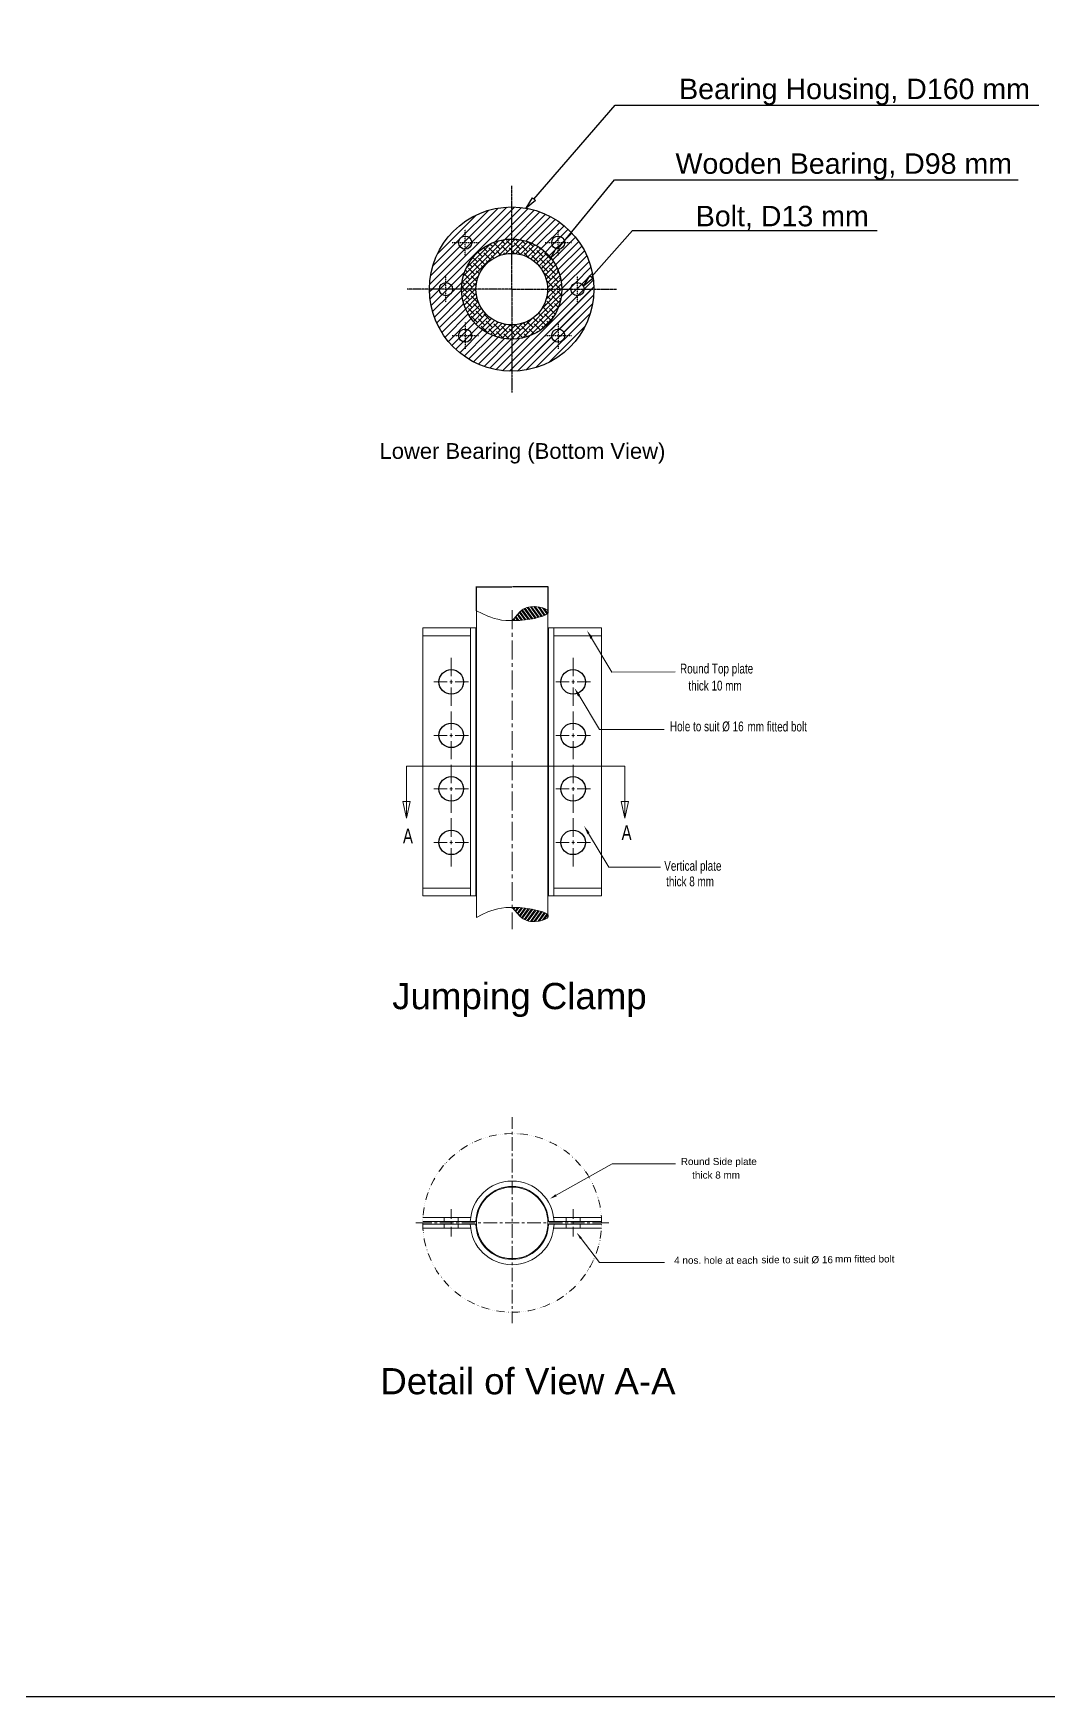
# Model space of a CAD drawing. Header units: inches. Extents: x 12838 to 25100, y 14333 to 18831.
# Drawn here: x 13954 to 15070, y 14779 to 16610 of the extents above; entities that cross this region are included whole.
import ezdxf
from ezdxf import colors
from ezdxf.entities.mleader import LeaderData, LeaderLine
from ezdxf.math import Vec2, Vec3

# ---------------------------------------------------------------- set-up
doc = ezdxf.new("R2010")
doc.units = ezdxf.units.IN
doc.header["$MEASUREMENT"] = 0
doc.linetypes.add('CENTER', pattern=[2, 1.25, -0.25, 0.25, -0.25])
for name, color, linetype in [('1', 50, 'Continuous'), ('Bearing', 255, 'Continuous'), ('PDF3_Text', 7, 'Continuous'), ('PDF_Geometry', 7, 'Continuous'), ('PDF_Solid Fills', 7, 'Continuous'), ('PDF_Text', 7, 'Continuous')]:
    doc.layers.add(name, color=color, linetype=linetype)
doc.styles.add('PDF Arial', font='arial.ttf')
doc.styles.get("Standard").update_dxf_attribs({"font": 'arial.ttf'})
doc.dimstyles.get("Standard").update_dxf_attribs({"dimtxt": 0.18, "dimasz": 0.18, "dimexe": 0.18, "dimexo": 0.0625, "dimgap": 0.09, "dimtad": 0, "dimtih": 1, "dimtoh": 1, "dimdec": 4, "dimzin": 0, "dimdsep": 46, "dimtxsty": 'Standard', "dimcen": 0.09, "dimadec": 0, "dimazin": 0, "dimtfac": 1, "dimtdec": 4, "dimtofl": 0, "dimtmove": 0, "dimatfit": 3, "dimfxl": 1, "dimtolj": 1, "dimtzin": 0, "dimarcsym": 0})
pattern_1 = [(45, (-14738.871, 18861.2724), (-4.1763494, 4.1763494), [])]

# ---------------------------------------------------------------- blocks, each defined once
blk = doc.blocks.new('_ClosedBlank')
at = {"color": 0, "linetype": 'ByBlock', "lineweight": -2}
for p, q in [((-1, 0.17), (0, 0)), ((-1, 0.17), (-1, -0.17)), ((0, 0), (-1, -0.17))]:
    blk.add_line(p, q, dxfattribs=at)
blk = doc.blocks.new('*D38')
at = {"layer": '1', "color": 0, "lineweight": -2, "transparency": 16777216}
for p, q in [((14441.6, 15974.2), (14441.6, 16000.8)), ((14441.8, 16000.6), (14480.5, 16000.6)), ((14520.2, 16000.6), (14481.5, 16000.6)), ((14520.4, 15974), (14520.4, 16000.8))]:
    blk.add_line(p, q, dxfattribs=at)
at = {"layer": '1', "color": 0, "transparency": 16777216}
for points in [[(14441.8, 16000.7), (14441.8, 16000.6), (14441.6, 16000.6)], [(14520.2, 16000.7), (14520.2, 16000.6), (14520.4, 16000.6)]]:
    blk.add_solid(points, dxfattribs=at)
at = {"layer": 'Defpoints', "color": 0, "transparency": 16777216}
for p in [(14520.4, 16000.6), (14441.6, 15974.1), (14520.4, 15973.9)]:
    blk.add_point(p, dxfattribs=at)
at = {"layer": '1', "color": 0, "transparency": 16777216, "insert": (14481, 16000.6), "char_height": 0.18, "attachment_point": 5}
blk.add_mtext('\\A1;70 mm', dxfattribs=at)

msp = doc.modelspace()

# ---------------------------------------------------------------- hatches: boundary and pattern name
at = {"layer": '1'}
h = msp.add_hatch(dxfattribs=at)
h.set_pattern_fill('ANSI31', color=256, scale=47.25)
h.set_pattern_definition(pattern_1)
h.paths.add_polyline_path([(14480.49898, 16418.66924, 0.4142135624), (14390.03675, 16328.20701), (14400.89222, 16328.20701, -1), (14415.36618, 16328.20701), (14422.60315, 16328.20701), (14425.34001, 16328.20701, -0.4142135624), (14480.49898, 16383.36598)])
h.paths.add_polyline_path([(14436.56279, 16379.38017, -1), (14422.08884, 16379.38017, -1)], flags=16)
h.paths.add_polyline_path([(14480.49898, 16418.66924), (14480.49898, 16383.36598, -0.4142135624), (14535.65795, 16328.20701), (14545.63178, 16328.20701, -1), (14560.10574, 16328.20701), (14570.96121, 16328.20701, 0.4142135624)])
h.paths.add_polyline_path([(14524.43517, 16379.38017, -1), (14538.90912, 16379.38017, -1)], flags=16)
h.paths.add_polyline_path([(14570.96121, 16328.20701), (14560.10574, 16328.20701, -1), (14545.63178, 16328.20701), (14535.65795, 16328.20701, -0.4142135624), (14480.49898, 16273.04804), (14480.49898, 16237.74478, 0.4142135624)])
h.paths.add_polyline_path([(14538.90912, 16277.03385, -1), (14524.43517, 16277.03385, -1)], flags=16)
h.paths.add_polyline_path([(14480.49898, 16273.04804, -0.4142135624), (14425.34001, 16328.20701), (14415.36618, 16328.20701, -1), (14400.89222, 16328.20701), (14393.65524, 16328.20701), (14390.03675, 16328.20701, 0.4142135624), (14480.49898, 16237.74478)])
h.paths.add_polyline_path([(14436.56279, 16277.03385, -1), (14422.08884, 16277.03385, -1)], flags=16)
h.paths.add_polyline_path([(14429.32582, 16386.61715), (14429.32582, 16379.38017), (14436.56279, 16379.38017, 0.4142135624)], flags=0)
h.paths.add_polyline_path([(14436.56279, 16379.38017), (14429.32582, 16379.38017), (14429.32582, 16372.1432, 0.4142135624)], flags=0)
h.paths.add_polyline_path([(14429.32582, 16379.38017), (14422.08884, 16379.38017, 0.4142135624), (14429.32582, 16372.1432)], flags=0)
h.paths.add_polyline_path([(14429.32582, 16386.61715, 0.4142135624), (14422.08884, 16379.38017), (14429.32582, 16379.38017)], flags=0)
h.paths.add_polyline_path([(14531.67214, 16386.61715), (14531.67214, 16379.38017), (14538.90912, 16379.38017, 0.4142135624)], flags=0)
h.paths.add_polyline_path([(14538.90912, 16379.38017), (14531.67214, 16379.38017), (14531.67214, 16372.1432, 0.4142135624)], flags=0)
h.paths.add_polyline_path([(14531.67214, 16379.38017), (14524.43517, 16379.38017, 0.4142135624), (14531.67214, 16372.1432)], flags=0)
h.paths.add_polyline_path([(14531.67214, 16386.61715, 0.4142135624), (14524.43517, 16379.38017), (14531.67214, 16379.38017)], flags=0)
h.paths.add_polyline_path([(14408.1292, 16335.44399), (14408.1292, 16328.20701), (14415.36618, 16328.20701, 0.4142135624)], flags=17)
h.paths.add_polyline_path([(14408.1292, 16328.20701), (14400.89222, 16328.20701, 0.4142135624), (14408.1292, 16320.97003)], flags=17)
h.paths.add_polyline_path([(14408.1292, 16335.44399, 0.4142135624), (14400.89222, 16328.20701), (14408.1292, 16328.20701)], flags=17)
h.paths.add_polyline_path([(14415.36618, 16328.20701), (14408.1292, 16328.20701), (14408.1292, 16320.97003, 0.4142135624)], flags=17)
h.paths.add_polyline_path([(14552.86876, 16328.20701), (14545.63178, 16328.20701, 0.4142135624), (14552.86876, 16320.97003)], flags=17)
h.paths.add_polyline_path([(14560.10574, 16328.20701), (14552.86876, 16328.20701), (14552.86876, 16320.97003, 0.4142135624)], flags=17)
h.paths.add_polyline_path([(14552.86876, 16335.44399), (14552.86876, 16328.20701), (14560.10574, 16328.20701, 0.4142135624)], flags=17)
h.paths.add_polyline_path([(14552.86876, 16335.44399, 0.4142135624), (14545.63178, 16328.20701), (14552.86876, 16328.20701)], flags=17)
h.paths.add_polyline_path([(14531.67214, 16277.03385), (14524.43517, 16277.03385, 0.4142135624), (14531.67214, 16269.79687)], flags=0)
h.paths.add_polyline_path([(14531.67214, 16284.27082, 0.4142135624), (14524.43517, 16277.03385), (14531.67214, 16277.03385)], flags=0)
h.paths.add_polyline_path([(14538.90912, 16277.03385), (14531.67214, 16277.03385), (14531.67214, 16269.79687, 0.4142135624)], flags=0)
h.paths.add_polyline_path([(14531.67214, 16284.27082), (14531.67214, 16277.03385), (14538.90912, 16277.03385, 0.4142135624)], flags=0)
h.paths.add_polyline_path([(14429.32582, 16284.27082), (14429.32582, 16277.03385), (14436.56279, 16277.03385, 0.4142135624)], flags=0)
h.paths.add_polyline_path([(14429.32582, 16277.03385), (14422.08884, 16277.03385, 0.4142135624), (14429.32582, 16269.79687)], flags=0)
h.paths.add_polyline_path([(14429.32582, 16284.27082, 0.4142135624), (14422.08884, 16277.03385), (14429.32582, 16277.03385)], flags=0)
h.paths.add_polyline_path([(14436.56279, 16277.03385), (14429.32582, 16277.03385), (14429.32582, 16269.79687, 0.4142135624)], flags=0)
h = msp.add_hatch(dxfattribs=at)
h.set_pattern_fill('ANSI31', color=256, scale=47.25)
h.set_pattern_definition(pattern_1)
h.paths.add_polyline_path([(14429.32582, 16284.27082, 0.4142135624), (14422.08884, 16277.03385), (14429.32582, 16277.03385)], flags=0)
h.paths.add_polyline_path([(14429.32582, 16284.27082), (14429.32582, 16277.03385), (14436.56279, 16277.03385, 0.4142135624)], flags=0)
h.paths.add_polyline_path([(14429.32582, 16277.03385), (14422.08884, 16277.03385, 0.4142135624), (14429.32582, 16269.79687)], flags=0)
h.paths.add_polyline_path([(14436.56279, 16277.03385), (14429.32582, 16277.03385), (14429.32582, 16269.79687, 0.4142135624)], flags=0)
h.paths.add_polyline_path([(14570.96121, 16328.20701, 0.4142135624), (14480.49898, 16418.66924), (14480.49898, 16383.36598, -0.4142135624), (14535.65795, 16328.20701, -0.4142135624), (14480.49898, 16273.04804), (14480.49898, 16237.74478, 0.4142135624)])
h.paths.add_polyline_path([(14531.67214, 16284.27082, 0.4142135624), (14524.43517, 16277.03385), (14531.67214, 16277.03385)], flags=16)
h.paths.add_polyline_path([(14545.63178, 16328.20701, -1), (14560.10574, 16328.20701, -1)], flags=16)
h.paths.add_polyline_path([(14524.43517, 16379.38017, -1), (14538.90912, 16379.38017, -1)], flags=16)
h.paths.add_polyline_path([(14480.49898, 16383.36598), (14480.49898, 16418.66924, 0.4142135624), (14390.03675, 16328.20701, 0.4142135624), (14480.49898, 16237.74478), (14480.49898, 16273.04804, -0.4142135624), (14425.34001, 16328.20701, -0.4142135624)])
h.paths.add_polyline_path([(14429.32582, 16379.38017), (14429.32582, 16386.61715, 0.4142135624), (14422.08884, 16379.38017)], flags=16)
h.paths.add_polyline_path([(14415.36618, 16328.20701, -1), (14400.89222, 16328.20701, -1)], flags=16)
h.paths.add_polyline_path([(14436.56279, 16277.03385, -1), (14422.08884, 16277.03385, -1)], flags=16)
h = msp.add_hatch(dxfattribs=at)
h.set_pattern_fill('ANSI31', color=256, scale=47.25)
h.set_pattern_definition(pattern_1)
h.paths.add_polyline_path([(14429.32582, 16386.61715, 0.4142135624), (14422.08884, 16379.38017), (14429.32582, 16379.38017)])
h.paths.add_polyline_path([(14531.67214, 16379.38017), (14524.43517, 16379.38017, 0.4142135624), (14531.67214, 16372.1432)])
h.paths.add_polyline_path([(14531.67214, 16386.61715, 0.4142135624), (14524.43517, 16379.38017), (14531.67214, 16379.38017)])
h.paths.add_polyline_path([(14531.67214, 16386.61715), (14531.67214, 16379.38017), (14538.90912, 16379.38017, 0.4142135624)])
h.paths.add_polyline_path([(14538.90912, 16379.38017), (14531.67214, 16379.38017), (14531.67214, 16372.1432, 0.4142135624)])
h.paths.add_polyline_path([(14570.96121, 16328.20701), (14560.10574, 16328.20701, -1), (14545.63178, 16328.20701), (14535.65795, 16328.20701, -0.4142135624), (14480.49898, 16273.04804), (14480.49898, 16237.74478, 0.4142135624)])
h.paths.add_polyline_path([(14531.67214, 16277.03385), (14531.67214, 16284.27082, 0.4142135624), (14524.43517, 16277.03385)], flags=16)
h.paths.add_polyline_path([(14425.34001, 16328.20701), (14415.36618, 16328.20701, -1), (14400.89222, 16328.20701), (14393.65524, 16328.20701), (14390.03675, 16328.20701, 0.4142135624), (14480.49898, 16237.74478), (14480.49898, 16273.04804, -0.4142135624)])
h.paths.add_polyline_path([(14429.32582, 16269.79687, 0.4142135624), (14436.56279, 16277.03385), (14429.32582, 16277.03385)], flags=16)
h = msp.add_hatch(dxfattribs=at)
h.set_pattern_fill('ANSI38', color=256, scale=31.5)
h.set_pattern_definition([(45, (-14738.8707, 18861.2724), (-2.78423295, 2.78423295), []), (135, (-14738.8707, 18861.2724), (-8.35269885, 2.78423295), [9.84375, -5.90625])])
h.paths.add_polyline_path([(14480.49898, 16367.58201), (14480.49898, 16383.36598, 0.4142135624), (14425.34001, 16328.20701), (14441.12398, 16328.20701, -0.4142135624)])
h.paths.add_polyline_path([(14480.49898, 16383.36598), (14480.49898, 16367.58201, -0.4142135624), (14519.87398, 16328.20701), (14535.65795, 16328.20701, 0.4142135624)])
h.paths.add_polyline_path([(14535.65795, 16328.20701), (14519.87398, 16328.20701, -0.4142135624), (14480.49898, 16288.83201), (14480.49898, 16273.04804, 0.4142135624)])
h.paths.add_polyline_path([(14441.12398, 16328.20701), (14425.34001, 16328.20701, 0.4142135624), (14480.49898, 16273.04804), (14480.49898, 16288.83201, -0.4142135624)])
h = msp.add_hatch(dxfattribs=at)
h.set_pattern_fill('ANSI31', color=256, scale=47.25)
h.set_pattern_definition(pattern_1)
h.paths.add_polyline_path([(14436.56279, 16277.03385), (14429.32582, 16277.03385), (14429.32582, 16269.79687, 0.4142135624)])
h.paths.add_polyline_path([(14524.43517, 16277.03385), (14531.67214, 16277.03385), (14531.67214, 16284.27082, 0.4142135624)])

# ---------------------------------------------------------------- linework, layer by layer
msp.add_lwpolyline([(12837.68468, 18310.24436), (20954.97252, 18310.24436), (20954.97252, 14778.63032), (12837.68468, 14778.63032)], close=True)
at = {"layer": '1', "linetype": 'CENTER'}
for q in [(14480.49898, 16442.14081), (14365.09802, 16328.20701), (14595.89994, 16328.20701), (14480.49898, 16214.27321)]:
    msp.add_line((14480.49898, 16328.20701), q, dxfattribs=at)
at = {"layer": '1'}
for centre, radius in [((14480.49898, 16328.20701), 39.375), ((14413.91556, 15895.80433), 13.5), ((14548.0144, 15895.80433), 13.5), ((14413.91556, 15836.9666), 13.5), ((14548.0144, 15836.9666), 13.5), ((14413.91556, 15778.05832), 13.5), ((14548.0144, 15778.05832), 13.5), ((14413.91556, 15719.15004), 13.5), ((14548.0144, 15719.15004), 13.5)]:
    msp.add_circle(centre, radius, dxfattribs=at)
at = {"layer": 'Bearing', "linetype": 'CENTER', "ltscale": 0.06}
for p, q in [((14429.32582, 16364.90622), (14429.32582, 16393.85413)), ((14531.67214, 16364.90622), (14531.67214, 16393.85413)), ((14414.85186, 16379.38017), (14443.79977, 16379.38017)), ((14517.19819, 16379.38017), (14546.1461, 16379.38017)), ((14408.1292, 16313.73305), (14408.1292, 16342.68097)), ((14552.86876, 16313.73305), (14552.86876, 16342.68097)), ((14422.60315, 16328.20701), (14393.65524, 16328.20701)), ((14429.32582, 16291.5078), (14429.32582, 16262.55989)), ((14531.67214, 16291.5078), (14531.67214, 16262.55989)), ((14414.85186, 16277.03385), (14443.79977, 16277.03385)), ((14517.19819, 16277.03385), (14546.1461, 16277.03385))]:
    msp.add_line(p, q, dxfattribs=at)
at = {"layer": 'Bearing'}
for centre, radius in [((14480.49898, 16328.20701), 90.46223), ((14429.32582, 16379.38017), 7.23698), ((14480.49898, 16328.20701), 55.15897), ((14531.67214, 16379.38017), 7.23698), ((14408.1292, 16328.20701), 7.23698), ((14552.86876, 16328.20701), 7.23698), ((14429.32582, 16277.03385), 7.23698), ((14531.67214, 16277.03385), 7.23698)]:
    msp.add_circle(centre, radius, dxfattribs=at)
at = {"layer": 'PDF_Geometry', "linetype": 'ByBlock', "lineweight": 18}
for p, q in [((14441.58998, 15974.53683), (14441.58998, 15636.6079)), ((14441.58998, 15974.11354), (14447.79638, 15971.00939)), ((14447.79638, 15971.00939), (14454.20626, 15968.18744)), ((14480.96498, 15953.93657), (14480.96498, 15974.67793)), ((14486.66265, 15970.16281), (14480.96498, 15963.10792)), ((14486.35742, 15969.88061), (14490.93591, 15963.67231)), ((14489.71498, 15973.26695), (14486.66265, 15970.16281)), ((14487.17138, 15970.7272), (14492.15684, 15963.81341)), ((14488.79928, 15972.42037), (14494.80219, 15964.09561)), ((14489.61324, 15973.12586), (14496.02312, 15964.2367)), ((14493.17428, 15975.80671), (14489.71498, 15973.26695)), ((14491.34289, 15974.53683), (14498.56672, 15964.5189)), ((14492.25859, 15975.24232), (14499.8894, 15964.66)), ((14496.93882, 15977.64098), (14493.17428, 15975.80671)), ((14494.19172, 15976.3711), (14502.33126, 15965.08329)), ((14495.20917, 15976.93549), (14503.55219, 15965.36548)), ((14499.07545, 15978.20537), (14496.93882, 15977.64098)), ((14497.44754, 15977.78208), (14505.99405, 15965.92987)), ((14498.56672, 15978.06428), (14507.21498, 15966.07097)), ((14501.31382, 15978.62867), (14499.07545, 15978.20537)), ((14501.00859, 15978.62867), (14509.5551, 15966.77646)), ((14505.99405, 15978.76976), (14501.31382, 15978.62867)), ((14502.33126, 15978.62867), (14510.67428, 15967.05866)), ((14504.97661, 15978.76976), (14513.0144, 15967.76414)), ((14510.57254, 15978.20537), (14505.99405, 15978.76976)), ((14506.40103, 15978.76976), (14514.13359, 15968.04634)), ((14509.45335, 15978.34647), (14516.27021, 15968.89293)), ((14514.74405, 15977.21769), (14510.57254, 15978.20537)), ((14510.97952, 15978.20537), (14517.28765, 15969.45732)), ((14514.43882, 15977.35879), (14519.22079, 15970.5861)), ((14514.54056, 15968.18744), (14516.27021, 15968.89293)), ((14516.57545, 15976.5122), (14514.74405, 15977.21769)), ((14516.27021, 15976.6533), (14520.13649, 15971.29159)), ((14516.27021, 15968.89293), (14517.69463, 15969.59841)), ((14518.10161, 15975.80671), (14516.57545, 15976.5122)), ((14517.69463, 15969.59841), (14518.91556, 15970.445)), ((14519.32254, 15975.10122), (14518.10161, 15975.80671)), ((14518.91556, 15970.445), (14519.933, 15971.15049)), ((14520.13649, 15974.25464), (14519.32254, 15975.10122)), ((14519.933, 15971.15049), (14520.44172, 15971.85598)), ((14520.64521, 15973.54915), (14520.13649, 15974.25464)), ((14520.33998, 15974.53683), (14520.33998, 15636.6079)), ((14520.44172, 15971.85598), (14520.74696, 15972.70256)), ((14520.74696, 15972.70256), (14520.64521, 15973.54915)), ((14440.87777, 15955.20645), (14382.6801, 15955.20645)), ((14382.6801, 15955.20645), (14382.6801, 15660.31231)), ((14434.97661, 15955.20645), (14434.97661, 15660.31231)), ((14440.87777, 15660.31231), (14440.87777, 15955.20645)), ((14454.20626, 15968.18744), (14457.66556, 15966.91756)), ((14457.66556, 15966.91756), (14461.32835, 15965.78878)), ((14461.32835, 15965.78878), (14465.19463, 15964.80109)), ((14465.19463, 15964.80109), (14469.36614, 15963.95451)), ((14469.36614, 15963.95451), (14473.84289, 15963.53121)), ((14473.84289, 15963.53121), (14478.62486, 15963.24902)), ((14478.62486, 15963.24902), (14483.81382, 15963.24902)), ((14481.98242, 15964.5189), (14482.89812, 15963.24902)), ((14482.69463, 15965.36548), (14484.22079, 15963.24902)), ((14483.81382, 15963.24902), (14489.308, 15963.53121)), ((14484.11905, 15967.19975), (14486.96789, 15963.39012)), ((14484.83126, 15968.18744), (14488.29056, 15963.39012)), ((14489.308, 15963.53121), (14500.49986, 15964.80109)), ((14500.49986, 15964.80109), (14505.68882, 15965.78878)), ((14505.68882, 15965.78878), (14510.47079, 15966.91756)), ((14510.47079, 15966.91756), (14514.54056, 15968.18744)), ((14521.05219, 15660.31231), (14521.05219, 15955.20645)), ((14521.05219, 15955.20645), (14579.24986, 15955.20645)), ((14526.95335, 15955.20645), (14526.95335, 15660.31231)), ((14579.24986, 15955.20645), (14579.24986, 15660.31231)), ((14434.97661, 15946.59949), (14382.6801, 15946.59949)), ((14480.96498, 15945.61181), (14480.96498, 15949.70364)), ((14480.96498, 15920.63752), (14480.96498, 15941.37888)), ((14526.95335, 15946.59949), (14579.24986, 15946.59949)), ((14413.91556, 15922.33069), (14413.91556, 15902.15372)), ((14480.96498, 15912.31276), (14480.96498, 15916.40459)), ((14548.0144, 15922.33069), (14548.0144, 15902.15372)), ((14394.78765, 15895.80433), (14409.43882, 15895.80433)), ((14412.3894, 15895.80433), (14415.44172, 15895.80433)), ((14413.91556, 15897.92079), (14413.91556, 15893.82896)), ((14418.39231, 15895.80433), (14432.94172, 15895.80433)), ((14480.96498, 15887.33847), (14480.96498, 15908.22092)), ((14543.53765, 15895.80433), (14528.98824, 15895.80433)), ((14549.54056, 15895.80433), (14546.48824, 15895.80433)), ((14548.0144, 15897.92079), (14548.0144, 15893.82896)), ((14567.14231, 15895.80433), (14552.49114, 15895.80433)), ((14413.91556, 15889.59603), (14413.91556, 15869.41906)), ((14480.96498, 15879.01371), (14480.96498, 15883.24664)), ((14548.0144, 15889.59603), (14548.0144, 15869.41906)), ((14413.91556, 15863.35186), (14413.91556, 15843.1749)), ((14480.96498, 15854.18051), (14480.96498, 15874.92187)), ((14548.0144, 15863.35186), (14548.0144, 15843.1749)), ((14480.96498, 15845.85575), (14480.96498, 15849.94758)), ((14480.96498, 15820.88146), (14480.96498, 15841.62282)), ((14394.78765, 15836.9666), (14409.43882, 15836.9666)), ((14412.3894, 15836.9666), (14415.44172, 15836.9666)), ((14413.91556, 15839.08306), (14413.91556, 15834.85013)), ((14413.91556, 15830.7583), (14413.91556, 15810.58133)), ((14418.39231, 15836.9666), (14432.94172, 15836.9666)), ((14543.53765, 15836.9666), (14528.98824, 15836.9666)), ((14549.54056, 15836.9666), (14546.48824, 15836.9666)), ((14548.0144, 15839.08306), (14548.0144, 15834.85013)), ((14548.0144, 15830.7583), (14548.0144, 15810.58133)), ((14567.14231, 15836.9666), (14552.49114, 15836.9666)), ((14413.91556, 15804.51413), (14413.91556, 15784.33716)), ((14480.96498, 15812.5567), (14480.96498, 15816.78963)), ((14480.96498, 15787.58241), (14480.96498, 15808.46487)), ((14548.0144, 15804.51413), (14548.0144, 15784.33716)), ((14364.67138, 15745.6764), (14364.67138, 15802.96206)), ((14364.67138, 15802.96206), (14604.99114, 15802.96206)), ((14604.99114, 15802.96206), (14604.99114, 15745.6764)), ((14394.78765, 15778.12887), (14409.43882, 15778.12887)), ((14412.3894, 15778.12887), (14415.44172, 15778.12887)), ((14413.91556, 15780.10423), (14413.91556, 15776.0124)), ((14413.91556, 15771.77947), (14413.91556, 15751.6025)), ((14418.39231, 15778.12887), (14432.94172, 15778.12887)), ((14480.96498, 15779.25765), (14480.96498, 15783.49058)), ((14480.96498, 15754.42446), (14480.96498, 15775.16582)), ((14543.53765, 15778.12887), (14528.98824, 15778.12887)), ((14549.54056, 15778.12887), (14546.48824, 15778.12887)), ((14548.0144, 15780.10423), (14548.0144, 15776.0124)), ((14548.0144, 15771.77947), (14548.0144, 15751.6025)), ((14567.14231, 15778.12887), (14552.49114, 15778.12887)), ((14364.67138, 15745.6764), (14360.60161, 15764.1602)), ((14360.60161, 15764.1602), (14368.74114, 15764.1602)), ((14368.74114, 15764.1602), (14364.67138, 15745.6764)), ((14480.96498, 15746.09969), (14480.96498, 15750.19153)), ((14604.99114, 15745.6764), (14600.92138, 15764.1602)), ((14600.92138, 15764.1602), (14609.06091, 15764.1602)), ((14609.06091, 15764.1602), (14604.99114, 15745.6764)), ((14413.91556, 15745.6764), (14413.91556, 15725.35834)), ((14480.96498, 15721.1254), (14480.96498, 15741.86676)), ((14548.0144, 15745.6764), (14548.0144, 15725.35834)), ((14394.78765, 15719.15004), (14409.43882, 15719.15004)), ((14412.3894, 15719.15004), (14415.44172, 15719.15004)), ((14413.91556, 15721.2665), (14413.91556, 15717.03357)), ((14413.91556, 15712.94174), (14413.91556, 15692.76477)), ((14418.39231, 15719.15004), (14432.94172, 15719.15004)), ((14480.96498, 15712.80064), (14480.96498, 15717.03357)), ((14543.53765, 15719.15004), (14528.98824, 15719.15004)), ((14549.54056, 15719.15004), (14546.48824, 15719.15004)), ((14548.0144, 15721.2665), (14548.0144, 15717.03357)), ((14548.0144, 15712.94174), (14548.0144, 15692.76477)), ((14567.14231, 15719.15004), (14552.49114, 15719.15004)), ((14480.96498, 15687.82635), (14480.96498, 15708.70881)), ((14480.96498, 15679.64269), (14480.96498, 15683.73452)), ((14382.6801, 15668.91926), (14434.97661, 15668.91926)), ((14382.6801, 15660.31231), (14440.87777, 15660.31231)), ((14480.96498, 15654.6684), (14480.96498, 15675.40976)), ((14579.24986, 15660.31231), (14521.05219, 15660.31231)), ((14579.24986, 15668.91926), (14526.95335, 15668.91926)), ((14441.58998, 15636.6079), (14447.79638, 15639.71205)), ((14447.79638, 15639.71205), (14454.20626, 15642.6751)), ((14454.20626, 15642.6751), (14457.66556, 15643.94498)), ((14457.66556, 15643.94498), (14461.32835, 15645.07376)), ((14461.32835, 15645.07376), (14465.19463, 15646.06144)), ((14465.19463, 15646.06144), (14469.36614, 15646.76693)), ((14469.36614, 15646.76693), (14473.84289, 15647.33132)), ((14473.84289, 15647.33132), (14478.62486, 15647.61352)), ((14478.62486, 15647.61352), (14483.81382, 15647.61352)), ((14480.96498, 15646.34364), (14480.96498, 15650.43547)), ((14486.66265, 15640.69973), (14480.96498, 15647.61352)), ((14480.96498, 15623.62691), (14480.96498, 15642.11071)), ((14481.98242, 15646.34364), (14482.89812, 15647.61352)), ((14482.69463, 15645.35595), (14484.22079, 15647.61352)), ((14483.81382, 15647.61352), (14489.308, 15647.33132)), ((14484.11905, 15643.52168), (14486.96789, 15647.47242)), ((14484.83126, 15642.6751), (14488.29056, 15647.33132)), ((14486.35742, 15640.98192), (14490.93591, 15647.19022)), ((14489.71498, 15637.59558), (14486.66265, 15640.69973)), ((14487.17138, 15640.13534), (14492.15684, 15647.04912)), ((14488.79928, 15638.44217), (14494.80219, 15646.76693)), ((14489.308, 15647.33132), (14500.49986, 15645.92034)), ((14489.61324, 15637.73668), (14496.02312, 15646.62583)), ((14491.34289, 15636.1846), (14498.56672, 15646.20254)), ((14492.25859, 15635.62021), (14499.8894, 15646.06144)), ((14494.19172, 15634.35033), (14502.33126, 15645.63815)), ((14495.20917, 15633.92704), (14503.55219, 15645.49705)), ((14497.44754, 15633.08045), (14505.99405, 15644.93266)), ((14498.56672, 15632.65716), (14507.21498, 15644.65046)), ((14500.49986, 15645.92034), (14505.68882, 15644.93266)), ((14501.00859, 15632.23387), (14509.5551, 15644.08607)), ((14502.33126, 15632.09277), (14510.67428, 15643.80388)), ((14504.97661, 15631.95167), (14513.0144, 15643.09839)), ((14505.68882, 15644.93266), (14510.47079, 15643.80388)), ((14506.40103, 15632.09277), (14514.13359, 15642.6751)), ((14509.45335, 15632.37497), (14516.27021, 15641.82851)), ((14510.47079, 15643.80388), (14514.54056, 15642.534)), ((14510.97952, 15632.65716), (14517.28765, 15641.40522)), ((14514.43882, 15633.50375), (14519.22079, 15640.13534)), ((14514.54056, 15642.534), (14516.27021, 15641.82851)), ((14516.27021, 15641.82851), (14517.69463, 15641.12302)), ((14516.27021, 15634.20924), (14520.13649, 15639.42985)), ((14517.69463, 15641.12302), (14518.91556, 15640.41753)), ((14518.91556, 15640.41753), (14519.933, 15639.71205)), ((14519.933, 15639.71205), (14520.44172, 15638.86546)), ((14520.44172, 15638.86546), (14520.74696, 15638.15997)), ((14493.17428, 15635.05582), (14489.71498, 15637.59558)), ((14496.93882, 15633.22155), (14493.17428, 15635.05582)), ((14499.07545, 15632.51606), (14496.93882, 15633.22155)), ((14501.31382, 15632.23387), (14499.07545, 15632.51606)), ((14505.99405, 15632.09277), (14501.31382, 15632.23387)), ((14510.57254, 15632.51606), (14505.99405, 15632.09277)), ((14514.74405, 15633.64484), (14510.57254, 15632.51606)), ((14516.57545, 15634.20924), (14514.74405, 15633.64484)), ((14518.10161, 15634.91472), (14516.57545, 15634.20924)), ((14519.32254, 15635.76131), (14518.10161, 15634.91472)), ((14520.13649, 15636.4668), (14519.32254, 15635.76131)), ((14520.64521, 15637.31338), (14520.13649, 15636.4668)), ((14520.74696, 15638.15997), (14520.64521, 15637.31338))]:
    msp.add_line(p, q, dxfattribs=at)
at = {"layer": 'PDF_Geometry', "color": 142, "linetype": 'ByBlock', "lineweight": 18, "true_color": 0x2d9ce4}
for p, q in [((14568.26149, 15943.91864), (14590.74696, 15906.66885)), ((14590.74696, 15906.66885), (14660.44172, 15906.95105)), ((14554.52603, 15880.70688), (14577.01149, 15843.45709)), ((14577.01149, 15843.45709), (14648.23242, 15843.45709)), ((14565.00568, 15729.02687), (14587.49114, 15691.77709)), ((14587.49114, 15691.77709), (14644.36614, 15691.77709))]:
    msp.add_line(p, q, dxfattribs=at)
at = {"layer": 'PDF_Geometry', "linetype": 'ByBlock', "lineweight": 18}
for points in [[(14480.96498, 15403.73062), (14480.96498, 15416.56505)], [(14431.76636, 15385.39573), (14428.20124, 15383.35852), (14424.53426, 15380.81201)], [(14433.59985, 15386.5162), (14433.70171, 15386.5162)], [(14435.5352, 15387.5348), (14435.63706, 15387.5348)], [(14437.47055, 15388.45155), (14437.57241, 15388.45155)], [(14447.35102, 15392.72969), (14444.70264, 15391.71108), (14439.4059, 15389.47015)], [(14449.28637, 15393.44271), (14449.38823, 15393.44271)], [(14451.32358, 15394.05388), (14451.42544, 15394.05388)], [(14453.46265, 15394.66504), (14453.56451, 15394.66504)], [(14463.85242, 15397.10969), (14462.52823, 15396.90597), (14456.51846, 15395.58178), (14455.49986, 15395.2762)], [(14465.99149, 15397.51713), (14466.09335, 15397.51713)], [(14468.13056, 15397.82271), (14468.23242, 15397.82271)], [(14470.26963, 15398.02643), (14470.37149, 15398.02643)], [(14480.96498, 15398.6376), (14474.75149, 15398.43388), (14472.4087, 15398.23016)], [(14480.96498, 15397.72085), (14480.96498, 15400.67481)], [(14480.96498, 15379.69154), (14480.96498, 15394.66504)], [(14483.10405, 15398.6376), (14483.20591, 15398.6376)], [(14485.24312, 15398.53574), (14485.34498, 15398.53574)], [(14487.38219, 15398.43388), (14487.48405, 15398.43388)], [(14498.07754, 15397.10969), (14493.2901, 15397.92457), (14489.52126, 15398.23016)], [(14500.11475, 15396.80411), (14500.21662, 15396.80411)], [(14502.25383, 15396.29481), (14502.35569, 15396.29481)], [(14504.3929, 15395.7855), (14504.49476, 15395.7855)], [(14514.57895, 15392.72969), (14511.42127, 15393.85015), (14506.43011, 15395.2762)], [(14516.61616, 15391.9148), (14516.71802, 15391.9148)], [(14518.65337, 15391.09992), (14518.75523, 15391.09992)], [(14520.58872, 15390.28504), (14520.69058, 15390.28504)], [(14530.1636, 15385.39573), (14528.43197, 15386.5162), (14522.82965, 15389.26643), (14522.52406, 15389.47015)], [(14531.99709, 15384.37713), (14532.09895, 15384.37713)], [(14533.83058, 15383.25666), (14533.93244, 15383.25666)], [(14407.01426, 15365.12549), (14407.11612, 15365.12549)], [(14408.4403, 15366.75526), (14408.54217, 15366.75526)], [(14409.86635, 15368.28317), (14409.96821, 15368.28317)], [(14417.70961, 15375.61712), (14413.53333, 15371.95015), (14411.39426, 15369.81108)], [(14419.33938, 15376.94131), (14419.44124, 15376.94131)], [(14421.07101, 15378.2655), (14421.17287, 15378.2655)], [(14422.80264, 15379.58968), (14422.9045, 15379.58968)], [(14480.96498, 15373.68178), (14480.96498, 15376.63573)], [(14480.96498, 15355.65247), (14480.96498, 15370.72782)], [(14535.66407, 15382.03434), (14535.76593, 15382.03434)], [(14544.22035, 15375.61712), (14543.71105, 15376.12643), (14538.82174, 15379.89527), (14537.3957, 15380.81201)], [(14545.85012, 15374.19108), (14545.95198, 15374.19108)], [(14547.47989, 15372.76503), (14547.58175, 15372.76503)], [(14549.00779, 15371.33898), (14549.10966, 15371.33898)], [(14556.34175, 15363.49573), (14552.67477, 15367.57015), (14550.5357, 15369.81108)], [(14395.70774, 15349.43898), (14394.68914, 15347.70735), (14391.9389, 15342.10502), (14391.73518, 15341.79944)], [(14396.82821, 15351.27247), (14396.93007, 15351.27247)], [(14397.94867, 15353.10595), (14398.05053, 15353.10595)], [(14399.171, 15354.93944), (14399.27286, 15354.93944)], [(14405.58821, 15363.49573), (14405.07891, 15362.98642), (14401.31007, 15358.09712), (14400.39333, 15356.67107)], [(14480.96498, 15349.6427), (14480.96498, 15352.69851)], [(14480.96498, 15331.71525), (14480.96498, 15346.68874)], [(14557.66594, 15361.86596), (14557.7678, 15361.86596)], [(14558.99012, 15360.13433), (14559.09198, 15360.13433)], [(14560.31431, 15358.4027), (14560.41617, 15358.4027)], [(14566.12036, 15349.43898), (14564.08315, 15353.00409), (14561.53664, 15356.67107)], [(14567.24082, 15347.60549), (14567.34268, 15347.60549)], [(14388.47565, 15333.85432), (14387.35518, 15330.69664), (14385.92913, 15325.70548)], [(14389.29053, 15335.89153), (14389.39239, 15335.89153)], [(14390.10541, 15337.92874), (14390.20728, 15337.92874)], [(14390.9203, 15339.86409), (14391.02216, 15339.86409)], [(14480.96498, 15325.70548), (14480.96498, 15328.65943)], [(14568.25943, 15345.67014), (14568.36129, 15345.67014)], [(14569.17617, 15343.73479), (14569.27803, 15343.73479)], [(14573.45431, 15333.85432), (14572.43571, 15336.50269), (14570.19478, 15341.79944)], [(14574.16734, 15331.81711), (14574.2692, 15331.81711)], [(14574.7785, 15329.7799), (14574.88036, 15329.7799)], [(14575.38966, 15327.74269), (14575.49152, 15327.74269)], [(14384.09565, 15317.35292), (14383.28076, 15312.56548), (14382.97518, 15308.79664)], [(14384.40123, 15319.39013), (14384.50309, 15319.39013)], [(14384.91053, 15321.5292), (14385.01239, 15321.5292)], [(14385.41983, 15323.66827), (14385.52169, 15323.66827)], [(14413.83891, 15315.31571), (14413.83891, 15304.72222)], [(14480.96498, 15307.67617), (14480.96498, 15322.64966)], [(14548.09105, 15315.31571), (14548.09105, 15304.72222)], [(14577.83432, 15317.35292), (14577.6306, 15318.67711), (14576.30641, 15324.68687), (14576.00083, 15325.70548)], [(14578.24176, 15315.21385), (14578.34362, 15315.21385)], [(14578.54734, 15313.07478), (14578.6492, 15313.07478)], [(14578.75106, 15310.93571), (14578.85292, 15310.93571)], [(14374.82634, 15300.24035), (14392.44821, 15300.24035)], [(14382.56774, 15302.37943), (14382.6696, 15302.37943)], [(14382.56774, 15300.24035), (14382.77146, 15294.02686), (14382.97518, 15291.68407)], [(14382.6696, 15306.14826), (14435.22962, 15306.14826)], [(14382.6696, 15304.5185), (14382.77146, 15304.5185)], [(14382.6696, 15294.33245), (14435.22962, 15294.33245)], [(14382.77146, 15306.65757), (14382.87332, 15306.65757)], [(14395.50402, 15300.24035), (14398.45798, 15300.24035)], [(14401.51379, 15300.24035), (14416.48728, 15300.24035)], [(14413.83891, 15301.76826), (14413.83891, 15298.71245)], [(14413.83891, 15295.75849), (14413.83891, 15285.165)], [(14419.44124, 15300.24035), (14422.49705, 15300.24035)], [(14425.45101, 15300.24035), (14440.4245, 15300.24035)], [(14443.48032, 15300.24035), (14446.43427, 15300.24035)], [(14449.49009, 15300.24035), (14464.46358, 15300.24035)], [(14467.41753, 15300.24035), (14470.47335, 15300.24035)], [(14473.4273, 15300.24035), (14488.50266, 15300.24035)], [(14480.96498, 15301.6664), (14480.96498, 15304.72222)], [(14480.96498, 15283.63709), (14480.96498, 15298.71245)], [(14491.45661, 15300.24035), (14494.51243, 15300.24035)], [(14497.46638, 15300.24035), (14512.43988, 15300.24035)], [(14515.49569, 15300.24035), (14518.44964, 15300.24035)], [(14521.50546, 15300.24035), (14536.47895, 15300.24035)], [(14579.26036, 15306.14826), (14526.70035, 15306.14826)], [(14579.26036, 15294.33245), (14526.70035, 15294.33245)], [(14539.43291, 15300.24035), (14542.48872, 15300.24035)], [(14545.44268, 15300.24035), (14560.51803, 15300.24035)], [(14548.09105, 15301.76826), (14548.09105, 15298.71245)], [(14548.09105, 15295.75849), (14548.09105, 15285.165)], [(14563.47199, 15300.24035), (14566.42594, 15300.24035)], [(14569.48176, 15300.24035), (14587.20548, 15300.24035)], [(14577.83432, 15283.12779), (14578.6492, 15287.91523), (14578.95478, 15291.68407)], [(14579.36222, 15300.24035), (14579.1585, 15306.45385), (14578.95478, 15308.79664)], [(14579.1585, 15293.82314), (14579.26036, 15293.82314)], [(14579.26036, 15295.96221), (14579.36222, 15295.96221)], [(14579.36222, 15298.10128), (14579.46408, 15298.10128)], [(14383.1789, 15289.545), (14383.28076, 15289.545)], [(14383.38262, 15287.40593), (14383.48448, 15287.40593)], [(14383.6882, 15285.26686), (14383.79006, 15285.26686)], [(14384.09565, 15283.12779), (14384.29937, 15281.8036), (14385.62355, 15275.79383), (14385.92913, 15274.77523)], [(14386.5403, 15272.73802), (14386.64216, 15272.73802)], [(14480.96498, 15277.62732), (14480.96498, 15280.68314)], [(14480.96498, 15259.69988), (14480.96498, 15274.67337)], [(14573.45431, 15266.62639), (14574.57478, 15269.78407), (14576.00083, 15274.77523)], [(14576.51013, 15276.81244), (14576.61199, 15276.81244)], [(14577.01943, 15278.95151), (14577.12129, 15278.95151)], [(14577.52873, 15280.98872), (14577.6306, 15280.98872)], [(14387.15146, 15270.59895), (14387.25332, 15270.59895)], [(14387.76262, 15268.56174), (14387.86448, 15268.56174)], [(14388.47565, 15266.62639), (14389.49425, 15263.97802), (14391.73518, 15258.68127)], [(14392.75379, 15256.74592), (14392.85565, 15256.74592)], [(14393.67053, 15254.81057), (14393.77239, 15254.81057)], [(14480.96498, 15253.69011), (14480.96498, 15256.64406)], [(14566.12036, 15251.04173), (14567.24082, 15252.77336), (14569.99106, 15258.37569), (14570.19478, 15258.68127)], [(14571.00966, 15260.61662), (14571.11152, 15260.61662)], [(14571.82455, 15262.55197), (14571.92641, 15262.55197)], [(14572.63943, 15264.58918), (14572.74129, 15264.58918)], [(14394.68914, 15252.87522), (14394.791, 15252.87522)], [(14395.70774, 15251.04173), (14397.84681, 15247.47662), (14400.39333, 15243.80964)], [(14401.61565, 15242.07801), (14401.71751, 15242.07801)], [(14402.93984, 15240.34638), (14403.0417, 15240.34638)], [(14404.26402, 15238.61475), (14404.36588, 15238.61475)], [(14405.58821, 15236.98498), (14409.25519, 15232.8087), (14411.39426, 15230.66963)], [(14480.96498, 15235.6608), (14480.96498, 15250.63429)], [(14556.34175, 15236.98498), (14556.85105, 15237.49429), (14560.61989, 15242.38359), (14561.53664, 15243.80964)], [(14562.75896, 15245.54127), (14562.86082, 15245.54127)], [(14563.98129, 15247.37476), (14564.08315, 15247.37476)], [(14565.10175, 15249.20824), (14565.20361, 15249.20824)], [(14412.92217, 15229.14173), (14413.02403, 15229.14173)], [(14414.45007, 15227.71568), (14414.55193, 15227.71568)], [(14416.07984, 15226.28963), (14416.1817, 15226.28963)], [(14417.70961, 15224.86358), (14418.21891, 15224.35428), (14423.10822, 15220.58544), (14424.53426, 15219.6687)], [(14426.26589, 15218.44637), (14426.36775, 15218.44637)], [(14480.96498, 15229.65103), (14480.96498, 15232.70684)], [(14480.96498, 15211.62172), (14480.96498, 15226.69707)], [(14530.1636, 15214.98312), (14533.72872, 15217.12219), (14537.3957, 15219.6687)], [(14539.12733, 15220.89103), (14539.22919, 15220.89103)], [(14540.85895, 15222.21521), (14540.96082, 15222.21521)], [(14542.59058, 15223.5394), (14542.69244, 15223.5394)], [(14544.22035, 15224.86358), (14548.29477, 15228.53056), (14550.5357, 15230.66963)], [(14552.06361, 15232.19754), (14552.16547, 15232.19754)], [(14553.48966, 15233.72545), (14553.59152, 15233.72545)], [(14554.9157, 15235.35522), (14555.01756, 15235.35522)], [(14428.09938, 15217.22405), (14428.20124, 15217.22405)], [(14429.93287, 15216.10358), (14430.03473, 15216.10358)], [(14431.76636, 15214.98312), (14433.49799, 15213.96451), (14439.10032, 15211.21428), (14439.4059, 15211.01056)], [(14441.34125, 15210.19567), (14441.44311, 15210.19567)], [(14443.2766, 15209.38079), (14443.37846, 15209.38079)], [(14445.31381, 15208.46404), (14445.41567, 15208.46404)], [(14447.35102, 15207.75102), (14450.50869, 15206.63056), (14455.49986, 15205.20451)], [(14457.53707, 15204.69521), (14457.63893, 15204.69521)], [(14459.67614, 15204.1859), (14459.778, 15204.1859)], [(14461.81521, 15203.6766), (14461.91707, 15203.6766)], [(14463.85242, 15203.37102), (14468.63986, 15202.55614), (14472.4087, 15202.25055)], [(14474.54777, 15202.04683), (14474.64963, 15202.04683)], [(14476.68684, 15201.94497), (14476.7887, 15201.94497)], [(14478.82591, 15201.84311), (14478.92777, 15201.84311)], [(14480.96498, 15205.71381), (14480.96498, 15208.66777)], [(14480.96498, 15189.82357), (14480.96498, 15202.658)], [(14480.96498, 15201.84311), (14487.17847, 15202.04683), (14489.52126, 15202.25055)], [(14491.66033, 15202.45427), (14491.76219, 15202.45427)], [(14493.7994, 15202.658), (14493.90126, 15202.658)], [(14495.93847, 15202.96358), (14496.04033, 15202.96358)], [(14498.07754, 15203.37102), (14499.40173, 15203.57474), (14505.4115, 15204.89893), (14506.43011, 15205.20451)], [(14508.46732, 15205.81567), (14508.56918, 15205.81567)], [(14510.60639, 15206.42683), (14510.70825, 15206.42683)], [(14512.6436, 15207.038), (14512.74546, 15207.038)], [(14514.57895, 15207.75102), (14517.22732, 15208.66777), (14522.52406, 15211.01056)], [(14524.45941, 15212.02916), (14524.56127, 15212.02916)], [(14526.39476, 15212.94591), (14526.49662, 15212.94591)], [(14528.33011, 15213.96451), (14528.43197, 15213.96451)]]:
    msp.add_lwpolyline(points, dxfattribs=at)
at = {"layer": 'PDF_Geometry', "color": 142, "linetype": 'ByBlock', "lineweight": 18, "true_color": 0x2d9ce4}
for points in [[(14529.45058, 15330.69664), (14590.87246, 15365.32921), (14660.6469, 15365.43107)], [(14556.74919, 15283.22965), (14577.12129, 15256.5422), (14648.42364, 15256.5422)]]:
    msp.add_lwpolyline(points, dxfattribs=at)
at = {"layer": 'PDF_Geometry', "linetype": 'ByBlock', "lineweight": 18}
for points in [[(14382.56774, 15301.76826), (14440.83194, 15301.76826, -0.9630915334), (14521.09802, 15301.76826), (14579.36222, 15301.76826)], [(14382.56774, 15298.71245), (14440.83194, 15298.71245, 0.9630915334), (14521.09802, 15298.71245), (14579.36222, 15298.71245)]]:
    msp.add_lwpolyline(points, format="xyb", dxfattribs=at)
at = {"layer": 'PDF_Geometry', "linetype": 'ByBlock', "lineweight": 13}
for points in [[(14405.99565, 15306.14826), (14405.99565, 15301.76826)], [(14405.99565, 15298.71245), (14405.99565, 15294.33245)], [(14421.68217, 15306.14826), (14421.68217, 15301.76826)], [(14421.68217, 15298.71245), (14421.68217, 15294.33245)], [(14540.24779, 15306.14826), (14540.24779, 15301.76826)], [(14540.24779, 15298.71245), (14540.24779, 15294.33245)], [(14555.93431, 15306.14826), (14555.93431, 15301.76826)], [(14555.93431, 15298.71245), (14555.93431, 15294.33245)]]:
    msp.add_lwpolyline(points, dxfattribs=at)
at = {"layer": 'PDF_Geometry', "linetype": 'ByBlock', "lineweight": 18}
msp.add_circle((14481.01003, 15300.26954), 39.37498, dxfattribs=at)
for centre, start, end in [((14480.96498, 15300.26553), 1.86941741, 178.13058259), ((14480.96498, 15300.21518), 181.86941741, 358.13058259)]:
    msp.add_arc(centre, 46.06546, start, end, dxfattribs=at)
at = {"layer": 'PDF_Solid Fills', "color": 142, "linetype": 'ByBlock', "true_color": 0x2d9ce4, "transparency": 33554559}
for points in [[(14567.34579, 15942.78986), (14563.27603, 15952.3845), (14569.27893, 15945.18852)], [(14553.50859, 15879.5781), (14549.43882, 15889.03164), (14555.54347, 15881.83566)], [(14563.98824, 15727.89809), (14560.02021, 15737.35164), (14566.02312, 15730.15566)], [(14530.06174, 15329.47432), (14522.52406, 15326.82595), (14528.73756, 15331.81711)], [(14555.73059, 15282.41477), (14551.96175, 15289.44314), (14557.7678, 15284.04454)]]:
    msp.add_solid(points, dxfattribs=at)

# ---------------------------------------------------------------- texts
at = {"layer": 'PDF3_Text', "linetype": 'ByBlock', "insert": (14335.01637, 16136.14679), "char_height": 17.3139038, "attachment_point": 7, "style": 'PDF Arial'}
msp.add_mtext('Lower Bearing (Bottom View)', dxfattribs=at)
at = {"layer": 'PDF_Text', "style": 'PDF Arial', "width": 0.72109}
for s, height, p in [('Round Top plate', 10.8070624, (14665.68929, 15905.07242)), ('thick 10 mm', 10.8070624, (14674.8945, 15886.33024)), ('Hole to suit Ø 16', 10.8070624, (14654.6109, 15841.43666)), ('mm fitted bolt', 10.8070624, (14739.98367, 15841.27867)), ('A', 16.26109, (14360.80428, 15718.15078)), ('A', 16.26109, (14601.42206, 15721.83089)), ('Vertical plate', 10.8070624, (14648.33361, 15687.92826)), ('thick 8 mm', 10.807062, (14650.44823, 15670.72982))]:
    msp.add_text(s, height=height, dxfattribs=at).set_placement(p)
at = {"layer": 'PDF_Text', "linetype": 'ByBlock', "attachment_point": 7, "style": 'PDF Arial'}
for s, insert, char_height in [('Jumping Clamp', (14348.9836, 15526.83419), 28.8565063), ('Round Side plate', (14666.55693, 15361.63884), 7.8017782), ('thick 8 mm', (14679.00401, 15348.91212), 7.801778), ('4 nos. hole at each', (14659.28197, 15255.0952), 7.8017782), ('side to suit Ø 16', (14755.20598, 15255.5586), 7.8017782), ('mm fitted bolt', (14836.27574, 15256.59646), 7.8017782), ('Detail of View A-A', (14335.94181, 15111.16628), 28.8565063)]:
    msp.add_mtext(s, dxfattribs=dict(at, insert=insert, char_height=char_height))

# ---------------------------------------------------------------- dimensions: what is measured, and where the dimension line sits
at = {"layer": '1'}
dim = msp.add_linear_dim(base=(14520.39085, 16000.63291), p1=(14441.58998, 15974.11354), p2=(14520.39085, 15973.90189), text='70 mm', dimstyle='Standard', dxfattribs=at)
dim.commit()
dim.dimension.update_dxf_attribs({"geometry": '*D38', "text_midpoint": (14480.99042, 16000.63291)})

# ---------------------------------------------------------------- leaders
at = {"layer": 'Bearing', "color": 141}
ml = msp.add_multileader_mtext('Standard', dxfattribs=at)
ml.set_content('Bearing Housing, D160 mm', color=141)
ml.set_leader_properties()
ml.set_arrow_properties(name='CLOSEDBLANK')
ml.build(insert=Vec2(0, 0))
ml.multileader.update_dxf_attribs({"text_left_attachment_type": 6, "dogleg_length": 0.36, "arrow_head_size": 13.10865})
ctx = ml.context
ctx.base_point, ctx.char_height, ctx.arrow_head_size, ctx.landing_gap_size, ctx.plane_origin = Vec3(14649.31916, 16530.80286), 22.5, 13.10865, 19.66298, Vec3(14480.49898, 16492.06514)
ctx.left_attachment, ctx.text_align_type = 6, 2
notes = []
notes.append((ctx, [(0, (1, 1, 0), (14594.22656, 16530.80286), (1, 0), 55.0926, [(0, [(14496.40556, 16417.25978)], 0, [])])]))
ctx.mtext.insert, ctx.mtext.alignment, ctx.mtext.line_spacing_factor, ctx.mtext.line_spacing_style, ctx.mtext.flow_direction = Vec3(15050.76079, 16559.9178), 3, 0.9, 2, 5
ml = msp.add_multileader_mtext('Standard', dxfattribs=at)
ml.set_content('Wooden Bearing, D98 mm', color=141)
ml.set_leader_properties()
ml.set_arrow_properties(name='CLOSEDBLANK')
ml.build(insert=Vec2(0, 0))
ml.multileader.update_dxf_attribs({"text_left_attachment_type": 5, "dogleg_length": 0.36, "arrow_head_size": 13.10865})
ctx = ml.context
ctx.base_point, ctx.char_height, ctx.arrow_head_size, ctx.landing_gap_size, ctx.plane_origin = Vec3(14643.41586, 16448.47246), 22.5, 13.10865, 19.66298, Vec3(14565.64216, 16377.36445)
ctx.left_attachment, ctx.text_align_type = 5, 2
notes.append((ctx, [(0, (1, 1, 0), (14593.57278, 16448.47246), (1, 0), 49.84308, [(0, [(14523.44721, 16362.81859)], 0, [])])]))
ctx.mtext.insert, ctx.mtext.alignment, ctx.mtext.flow_direction = Vec3(15031.04439, 16477.67949), 3, 5
ml = msp.add_multileader_mtext('Standard', dxfattribs=at)
ml.set_content('Bolt, D13 mm', color=141)
ml.set_leader_properties()
ml.set_arrow_properties(name='CLOSEDBLANK')
ml.build(insert=Vec2(0, 0))
ml.multileader.update_dxf_attribs({"text_left_attachment_type": 5, "dogleg_length": 0.36, "arrow_head_size": 13.10865})
ctx = ml.context
ctx.base_point, ctx.char_height, ctx.arrow_head_size, ctx.landing_gap_size, ctx.plane_origin = Vec3(14667.65263, 16392.8), 22.5, 13.10865, 19.66298, Vec3(14611.58548, 16328.20701)
ctx.left_attachment, ctx.text_align_type = 5, 2
notes.append((ctx, [(0, (1, 1, 0), (14613.21418, 16392.8), (1, 0), 54.43844, [(0, [(14559.3675, 16331.39139)], 0, [])])]))
ctx.mtext.insert, ctx.mtext.width, ctx.mtext.alignment, ctx.mtext.flow_direction = Vec3(14873.37802, 16419.89209), 385.3667357, 3, 5
for ctx, leaders in notes:
    for number, flags, end, landing, length, lines in leaders:
        leader = LeaderData()
        leader.index, (leader.has_last_leader_line, leader.has_dogleg_vector, leader.attachment_direction) = number, flags
        leader.last_leader_point, leader.dogleg_vector, leader.dogleg_length = Vec3(end), Vec3(landing), length
        for number, points, colour, breaks in lines:
            line = LeaderLine()
            line.index, line.vertices, line.color, line.breaks = number, Vec3.list(points), colors.encode_raw_color(colour), breaks
            leader.lines.append(line)
        ctx.leaders.append(leader)

doc.saveas('drawing.dxf')
